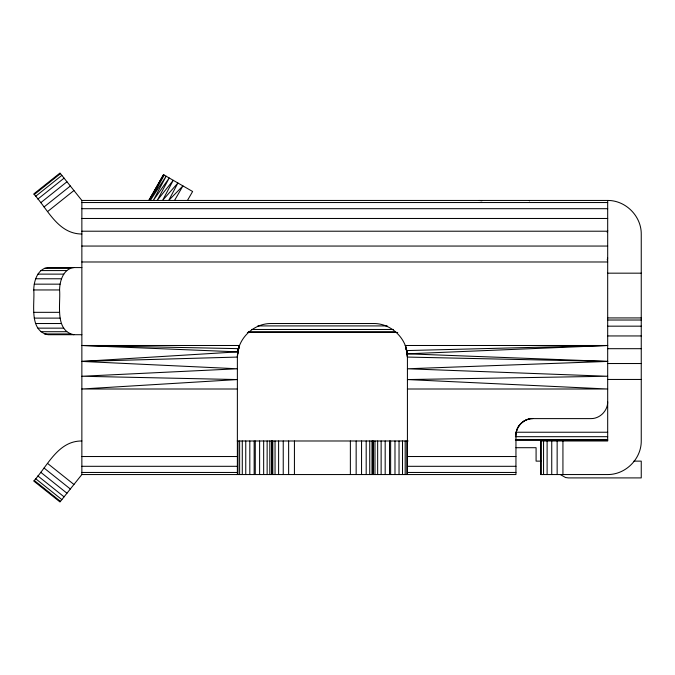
<?xml version="1.0" encoding="UTF-8"?>
<svg xmlns="http://www.w3.org/2000/svg" width="675" height="675" viewBox="0 0 675 675"><rect width="100%" height="100%" fill="white"/><g stroke="black" fill="none" stroke-linecap="round" stroke-linejoin="round"><path stroke-width="1.01" d="M81.861 440.986L81.321 440.986C57.763 441.155 47.478 466.189 33.75 481.03L59.982 501.964L81.861 474.55L515.945 474.55L515.962 434.692M237.372 474.55L237.372 357.075C237.128 339.247 253.091 323.46 270.928 323.519L373.857 323.519C391.694 323.46 407.666 339.247 407.422 357.075L407.422 474.55M237.372 389.002L81.861 389.002L237.372 379.561L81.861 376.262L237.372 368.778L81.861 361.42L237.372 357.075L238.385 348.874M237.372 357.075L237.777 351.861L239.431 345.49L81.861 345.49L237.777 351.861L238.444 348.646L81.861 345.49M81.861 334.707L48.035 334.707C28.553 330.758 34.948 303.345 33.75 289.955C33.843 280.952 37.606 268.709 48.035 267.578L81.861 267.578M73.87 334.707C54.388 330.758 60.784 303.345 59.577 289.955C59.678 280.952 63.442 268.709 73.87 267.578M515.945 435.392C515.725 426.414 523.775 418.416 532.727 418.61L590.903 418.61C599.873 418.778 607.795 410.771 607.686 401.827M516.316 431.84L516.004 433.966C516.653 425.571 524.273 418.475 532.727 418.61M237.524 353.818L239.431 345.49L237.524 353.818L237.777 351.861L81.861 361.42M607.23 232.419L607.686 230.428M607.23 259.909L607.686 257.918M516.147 432.793C517.177 425.866 522.939 420.078 529.808 418.863M149.251 200.45L150.272 198.61M151.807 195.851L152.828 194.012M153.849 192.181L163.553 174.715L192.62 191.498L187.447 200.45M148.694 200.45L163.553 174.715L149.141 200.45L164.211 175.095L150.331 200.45L166.143 176.217L153.284 200.45L169.222 177.998L157.182 200.45L173.239 180.309L162.557 200.45L177.913 183.009L168.699 200.45L182.925 185.903L174.53 200.45M151.926 195.919L152.989 194.113M34.223 194.569L60.463 173.635L59.982 173.036L33.75 193.97C47.756 209.123 57.696 233.525 81.321 234.014L81.861 234.014M35.623 196.315L61.855 175.382M37.834 199.1L64.074 178.158L81.861 200.45L81.861 474.55M40.728 202.719L66.96 181.786M44.094 206.938L70.327 186.005M47.706 211.461L73.938 190.527M407.261 353.818L405.363 345.49L407.261 353.818L607.686 345.49L405.363 345.49L407.261 353.818L607.686 361.42L407.422 368.778L607.686 376.262L407.422 379.561L607.686 389.002L407.422 389.002M406.789 350.57L607.686 345.49M81.861 200.45L607.686 200.45C625.649 200.34 641.36 216.051 641.25 234.014L641.25 440.986C641.36 458.949 625.649 474.66 607.686 474.55L540.557 474.55L540.557 440.986L607.686 440.986L607.686 200.45M81.861 202.542L607.686 202.542M81.861 208.693L607.686 208.693M81.861 218.472L607.686 218.472M81.861 231.213L607.686 231.213M81.861 246.054L607.686 246.054M81.861 261.984L607.686 261.984M44.339 268.338L70.166 268.338M40.897 270.574L66.724 270.574M607.686 273.173L641.25 273.173M37.935 274.126L63.762 274.126M35.665 278.767L61.492 278.767M34.239 284.158L60.067 284.158M33.75 289.955L59.577 289.955M33.75 312.331L59.577 312.331M607.686 317.925L641.25 317.925M34.239 318.119L60.067 318.119M607.686 320.017L641.25 320.017M35.665 323.519L61.492 323.519M257.875 325.915L387.214 325.915M607.686 326.168L641.25 326.168M37.935 328.151L63.762 328.151M251.564 329.468L393.517 329.468M40.897 331.703L66.724 331.703M248.417 331.703L395.626 331.703M247.362 332.463L397.727 332.463M44.339 333.939L70.166 333.939M607.686 335.948L641.25 335.948M607.686 348.688L641.25 348.688M607.686 363.53L641.25 363.53M607.686 379.451L641.25 379.451M516.434 432.236L607.686 432.236M515.388 436.683L607.686 436.683M515.388 439.476L607.686 439.476M515.388 440.429L607.686 440.429M237.195 440.986L408.105 440.986M515.945 447.702L536.085 447.702L536.085 461.126L541.35 461.126M81.861 456.528L237.372 456.528M407.422 456.528L515.945 456.528M633.909 461.126L641.25 461.126L641.25 477.908L568.426 477.908L565.532 477.529L560.512 474.635M81.861 466.307L237.372 466.307M407.422 466.307L515.945 466.307M81.861 472.458L237.372 472.458M407.422 472.458L515.945 472.458M406.35 348.646L407.422 357.075L607.686 361.42M479.022 200.45L481.925 200.829M47.706 463.539L73.938 484.473M44.094 468.062L70.327 488.995M40.728 472.281L66.96 493.214M37.834 475.9L64.074 496.842M35.623 478.685L61.855 499.618M34.223 480.431L60.463 501.365M60.463 173.635L64.074 178.158M406.409 348.874L407.422 357.075M562.933 440.986L562.933 474.55M557.145 440.986L557.145 474.55M551.745 440.986L551.745 474.55M547.113 440.986L547.113 474.55M543.561 440.986L543.561 474.55M541.325 440.986L541.325 474.55M529.369 200.45L529.369 200.914M406.856 440.986L406.856 474.55M405.177 440.986L405.177 474.55M402.511 440.986L402.511 474.55M399.035 440.986L399.035 474.55M394.985 440.986L394.985 474.55M390.639 440.986L390.639 474.55M389.526 440.986L389.526 474.55M385.18 440.986L385.18 474.55M381.13 440.986L381.13 474.55M377.654 440.986L377.654 474.55M374.988 440.986L374.988 474.55M373.317 440.986L373.317 474.55M372.743 440.986L372.743 474.55M371.976 440.986L371.976 474.55M369.748 440.986L369.748 474.55M366.188 440.986L366.188 474.55M361.555 440.986L361.555 474.55M356.155 440.986L356.155 474.55M350.367 440.986L350.367 474.55M294.427 440.986L294.427 474.55M288.638 440.986L288.638 474.55M283.238 440.986L283.238 474.55M278.606 440.986L278.606 474.55M275.046 440.986L275.046 474.55M272.81 440.986L272.81 474.55M272.05 440.986L272.05 474.55M271.477 440.986L271.477 474.55M269.806 440.986L269.806 474.55M267.14 440.986L267.14 474.55M263.663 440.986L263.663 474.55M259.613 440.986L259.613 474.55M255.268 440.986L255.268 474.55M254.154 440.986L254.154 474.55M249.809 440.986L249.809 474.55M245.759 440.986L245.759 474.55M242.283 440.986L242.283 474.55M239.617 440.986L239.617 474.55M237.938 440.986L237.938 474.55"/></g></svg>
